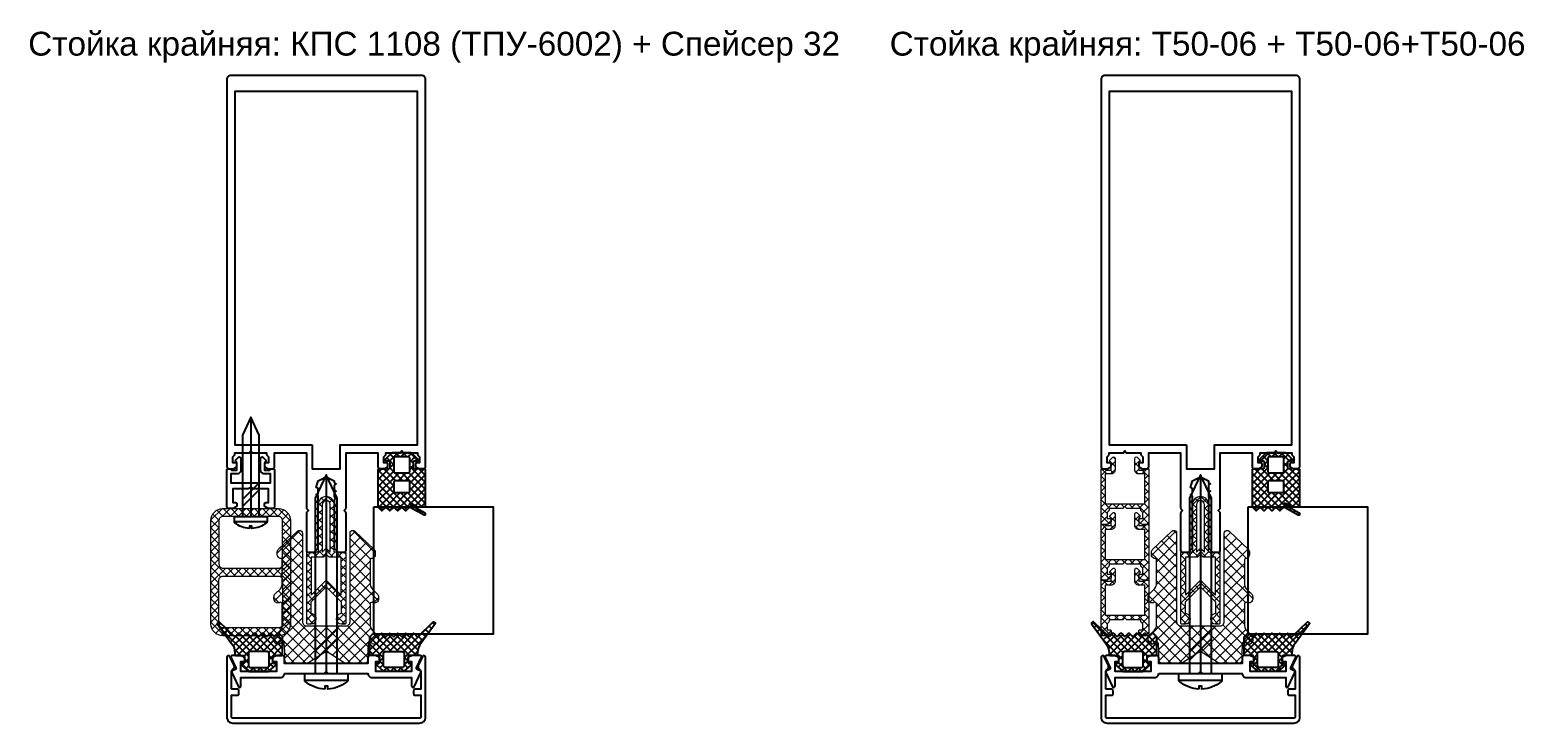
# Model space of a CAD drawing. Header units: millimetres. Extents: x 1744 to 18744, y -2272 to 2782.
# Drawn here: x 7584.1 to 7960.1, y 797.5 to 972 of the extents above; entities that cross this region are included whole.
import ezdxf

# ---------------------------------------------------------------- set-up
doc = ezdxf.new("R2010")
doc.units = ezdxf.units.MM
doc.layers.add('Steklopaket', color=5, linetype='Continuous')
doc.layers.add('подписи', color=7, linetype='Continuous')
doc.layers.add('Уплотнители', color=1, linetype='Continuous', lineweight=20)
doc.layers.add('Штриховка', color=1, linetype='Continuous', lineweight=5)
doc.styles.get("Standard").update_dxf_attribs({"font": 'arial.ttf'})

# ---------------------------------------------------------------- blocks, each defined once
blk = doc.blocks.new('КП45548')
at = {"color": 146, "true_color": 0x105689}
blk.add_lwpolyline([(-25, 21.5, 0.414214), (-24.5, 21), (-23.57, 21, 0.116434), (-23.44, 21.03), (-22.67, 21.42, 0.284079), (-22.5, 21.69), (-22.5, 22.2, 0.414214), (-22.8, 22.5), (-23.5, 22.5), (-23.5, 24), (-23.09, 24.41, 0.198912), (-23, 24.62), (-23, 25), (-19.44, 25, 0.284079), (-19.17, 25.17), (-19, 25.5), (-18.83, 25.17, 0.284079), (-18.56, 25), (-15, 25), (-15, 24.62, 0.198912), (-14.91, 24.41), (-14.5, 24), (-14.5, 22.5), (-15.2, 22.5, 0.414214), (-15.5, 22.2), (-15.5, 21.69, 0.284079), (-15.33, 21.42), (-14.56, 21.03, 0.116434), (-14.43, 21), (-13.5, 21, 0.414214), (-13, 21.5), (-13, 25), (-5, 25), (-5, 11.12, 0.198912), (-4.91, 10.91), (-4.5, 10.5), (-4.91, 10.09, 0.198912), (-5, 9.88), (-5, 0.5, 0.414214), (-4.5, 0), (-3.12, 0, 0.198912), (-2.91, 0.09), (-2.09, 0.91, 0.198912), (-2, 1.12), (-2, 1.46, 0.284079), (-2.17, 1.73), (-2.5, 1.9), (-2.17, 2.07, 0.284079), (-2, 2.34), (-2, 3.26, 0.284079), (-2.17, 3.53), (-2.5, 3.7), (-2.17, 3.87, 0.284079), (-2, 4.14), (-2, 5.06, 0.284079), (-2.17, 5.33), (-2.5, 5.5), (-2.17, 5.67, 0.284079), (-2, 5.94), (-2, 6.86, 0.284079), (-2.17, 7.13), (-2.5, 7.3), (-2.17, 7.47, 0.284079), (-2, 7.74), (-2, 8.66, 0.284079), (-2.17, 8.93), (-2.5, 9.1), (-2.17, 9.27, 0.284079), (-2, 9.54), (-2, 10.46, 0.284079), (-2.17, 10.73), (-2.5, 10.9), (-2.17, 11.07, 0.284079), (-2, 11.34), (-2, 12.26, 0.284079), (-2.17, 12.53), (-2.5, 12.7), (-2.17, 12.87, 0.284079), (-2, 13.14), (-2, 14.06, 0.284079), (-2.17, 14.33), (-2.5, 14.5), (-2.17, 14.67, 0.284079), (-2, 14.94), (-2, 15.86, 0.284079), (-2.17, 16.13), (-2.5, 16.3), (-2, 18), (0, 19), (2, 18), (2, 17.64, 0.284079), (2.17, 17.37), (2.5, 17.2), (2.17, 17.03, 0.284079), (2, 16.76), (2, 15.84, 0.284079), (2.17, 15.57), (2.5, 15.4), (2.17, 15.23, 0.284079), (2, 14.96), (2, 14.04, 0.284079), (2.17, 13.77), (2.5, 13.6), (2.17, 13.43, 0.284079), (2, 13.16), (2, 12.24, 0.284079), (2.17, 11.97), (2.5, 11.8), (2.17, 11.63, 0.284079), (2, 11.36), (2, 10.44, 0.284079), (2.17, 10.17), (2.5, 10), (2.17, 9.83, 0.284079), (2, 9.56), (2, 8.64, 0.284079), (2.17, 8.37), (2.5, 8.2), (2.17, 8.03, 0.284079), (2, 7.76), (2, 6.84, 0.284079), (2.17, 6.57), (2.5, 6.4), (2.17, 6.23, 0.284079), (2, 5.96), (2, 5.04, 0.284079), (2.17, 4.77), (2.5, 4.6), (2.17, 4.43, 0.284079), (2, 4.16), (2, 3.24, 0.284079), (2.17, 2.97), (2.5, 2.8), (2.17, 2.63, 0.284079), (2, 2.36), (2, 1.12, 0.198912), (2.09, 0.91), (2.91, 0.09, 0.198912), (3.12, 0), (4.5, 0, 0.414214), (5, 0.5), (5, 9.88, 0.198912), (4.91, 10.09), (4.5, 10.5), (4.91, 10.91, 0.198912), (5, 11.12), (5, 25), (13, 25), (13, 21.5, 0.414214), (13.5, 21), (14.43, 21, 0.116434), (14.56, 21.03), (15.33, 21.42, 0.284079), (15.5, 21.69), (15.5, 22.2, 0.414214), (15.2, 22.5), (14.5, 22.5), (14.5, 24), (14.91, 24.41, 0.198912), (15, 24.62), (15, 25), (18.56, 25, 0.284079), (18.83, 25.17), (19, 25.5), (19.17, 25.17, 0.284079), (19.44, 25), (23, 25), (23, 24.62, 0.198912), (23.09, 24.41), (23.5, 24), (23.5, 22.5), (22.8, 22.5, 0.414214), (22.5, 22.2), (22.5, 21.69, 0.284079), (22.67, 21.42), (23.44, 21.03, 0.116434), (23.57, 21), (24.5, 21, 0.414214), (25, 21.5), (25, 119, 0.414214), (24, 120), (-24, 120, 0.414214), (-25, 119)], format="xyb", close=True, dxfattribs=at)
blk.add_lwpolyline([(-3.5, 27), (-3.5, 21), (3.5, 21), (3.5, 27), (23, 27), (23, 116), (-23, 116), (-23, 27)], close=True, dxfattribs=at)
blk = doc.blocks.new('ТПУ-6002')
at = {"true_color": 0xafd9aa}
h = blk.add_hatch(dxfattribs=at)
h.set_pattern_fill('ANSI37', color=9, scale=10, angle=180, style=0)
h.set_pattern_definition([(225, (359.6389, 110.4286), (0.8838835, -0.8838835), []), (315, (359.6389, 110.4286), (0.8838835, 0.8838835), [])])
edge = h.paths.add_edge_path(flags=16)
edge.add_line((1.75, -1), (-1.75, -1))
edge.add_arc((-1.75, -1.25), 0.25, 90, 180)
edge.add_line((-2, -1.25), (-2, -4.75))
edge.add_arc((-1.75, -4.75), 0.25, 180, 270)
edge.add_line((-1.75, -5), (1.75, -5))
edge.add_arc((1.75, -4.75), 0.25, 270, 360)
edge.add_line((2, -4.75), (2, -1.25))
edge.add_arc((1.75, -1.25), 0.25, 0, 90)
edge = h.paths.add_edge_path()
edge.add_line((2.37, -12.66), (4.04, -13.57))
edge.add_arc((4.16, -13.35), 0.25, 241.5196, 270)
edge.add_line((4.16, -13.6), (5.75, -13.6))
edge.add_arc((5.75, -13.35), 0.25, 270, 360)
edge.add_line((6, -13.35), (6, -4.25))
edge.add_arc((5.75, -4.25), 0.25, 0, 90)
edge.add_line((5.75, -4), (3.25, -4))
edge.add_arc((3.25, -3.75), 0.25, 180, 270, ccw=False)
edge.add_line((3, -3.75), (3, -2.25))
edge.add_arc((3.25, -2.25), 0.25, 90, 180, ccw=False)
edge.add_line((3.25, -2), (3.9, -2))
edge.add_arc((3.9, -1.75), 0.25, 270, 405.0646)
edge.add_line((4.08, -1.57), (2.57, -0.07))
edge.add_arc((2.4, -0.25), 0.25, 45.0646, 90)
edge.add_line((2.4, 0), (-2.4, 0))
edge.add_arc((-2.4, -0.25), 0.25, 90, 134.9354)
edge.add_line((-2.57, -0.07), (-4.08, -1.57))
edge.add_arc((-3.9, -1.75), 0.25, 134.9354, 270)
edge.add_line((-3.9, -2), (-3.25, -2))
edge.add_arc((-3.25, -2.25), 0.25, 0, 90, ccw=False)
edge.add_line((-3, -2.25), (-3, -3.75))
edge.add_arc((-3.25, -3.75), 0.25, -90, 0, ccw=False)
edge.add_line((-3.25, -4), (-5.75, -4))
edge.add_arc((-5.75, -4.25), 0.25, 90, 180)
edge.add_line((-6, -4.25), (-6, -13.5))
edge.add_arc((-5.75, -13.5), 0.25, 180, 225)
edge.add_line((-5.93, -13.67), (-5.18, -14.42))
edge.add_arc((-5, -14.25), 0.25, 225, 315)
edge.add_line((-4.82, -14.42), (-4.18, -13.78))
edge.add_arc((-4, -13.95), 0.25, 45, 135, ccw=False)
edge.add_line((-3.82, -13.78), (-3.18, -14.42))
edge.add_arc((-3, -14.25), 0.25, 225, 315)
edge.add_line((-2.82, -14.42), (-2.18, -13.78))
edge.add_arc((-2, -13.95), 0.25, 45, 135, ccw=False)
edge.add_line((-1.82, -13.78), (-1.18, -14.42))
edge.add_arc((-1, -14.25), 0.25, 225, 315)
edge.add_line((-0.82, -14.42), (-0.18, -13.78))
edge.add_arc((0, -13.95), 0.25, 45, 135, ccw=False)
edge.add_line((0.18, -13.78), (0.82, -14.42))
edge.add_arc((1, -14.25), 0.25, 225, 315)
edge.add_line((1.18, -14.42), (1.87, -13.73))
edge.add_arc((2.04, -13.91), 0.25, 61.5196, 135, ccw=False)
edge.add_line((2.16, -13.69), (5.63, -15.57))
edge.add_arc((5.75, -15.35), 0.25, 241.5196, 421.5196)
edge.add_line((5.87, -15.13), (2.13, -13.1))
edge.add_arc((2.25, -12.88), 0.25, 61.5196, 241.5196, ccw=False)
edge = h.paths.add_edge_path(flags=16)
edge.add_line((1.75, -7), (-1.75, -7))
edge.add_arc((-1.75, -7.25), 0.25, 90, 180)
edge.add_line((-2, -7.25), (-2, -9.75))
edge.add_arc((-1.75, -9.75), 0.25, 180, 270)
edge.add_line((-1.75, -10), (1.75, -10))
edge.add_arc((1.75, -9.75), 0.25, 270, 360)
edge.add_line((2, -9.75), (2, -7.25))
edge.add_arc((1.75, -7.25), 0.25, 0, 90)
at = {"color": 9, "true_color": 0xafd9aa}
for points in [[(2.37, -12.66), (4.04, -13.57, 0.124913), (4.16, -13.6), (5.75, -13.6, 0.414214), (6, -13.35), (6, -4.25, 0.414214), (5.75, -4), (3.25, -4, -0.414214), (3, -3.75), (3, -2.25, -0.414214), (3.25, -2), (3.9, -2, 0.668587), (4.08, -1.57), (2.57, -0.07, 0.198619), (2.4, 0), (-2.4, 0, 0.198619), (-2.57, -0.07), (-4.08, -1.57, 0.668587), (-3.9, -2), (-3.25, -2, -0.414214), (-3, -2.25), (-3, -3.75, -0.414214), (-3.25, -4), (-5.75, -4, 0.414214), (-6, -4.25), (-6, -13.5, 0.198912), (-5.93, -13.67), (-5.18, -14.42, 0.414214), (-4.82, -14.42), (-4.18, -13.78, -0.414214), (-3.82, -13.78), (-3.18, -14.42, 0.414214), (-2.82, -14.42), (-2.18, -13.78, -0.414214), (-1.82, -13.78), (-1.18, -14.42, 0.414214), (-0.82, -14.42), (-0.18, -13.78, -0.414214), (0.18, -13.78), (0.82, -14.42, 0.414214), (1.18, -14.42), (1.87, -13.73, -0.332076), (2.16, -13.69), (5.63, -15.57, 1), (5.87, -15.13), (2.13, -13.1, -1)], [(1.75, -1), (-1.75, -1, 0.414214), (-2, -1.25), (-2, -4.75, 0.414214), (-1.75, -5), (1.75, -5, 0.414214), (2, -4.75), (2, -1.25, 0.414214)], [(1.75, -7), (-1.75, -7, 0.414214), (-2, -7.25), (-2, -9.75, 0.414214), (-1.75, -10), (1.75, -10, 0.414214), (2, -9.75), (2, -7.25, 0.414214)]]:
    blk.add_lwpolyline(points, format="xyb", close=True, dxfattribs=at)
blk = doc.blocks.new('КПС 917')
blk.add_lwpolyline([(10.5, 1.08), (0.62, 1.08, 0.198912), (0.41, 0.99), (0, 0.58), (-0.41, 0.99, 0.198912), (-0.62, 1.08), (-10.5, 1.08, 0.414214), (-11.5, 2.08), (-21.5, 2.08), (-21.5, 4.28, 0.414214), (-21.8, 4.58), (-21.83, 4.58, 0.291473), (-22.1, 4.41), (-23.77, 0.83, 0.414214), (-23.63, 0.43), (-22.87, 0.08, -0.414214), (-22.73, -0.32), (-23.97, -2.99, 0.548619), (-23.7, -3.42), (-21.57, -3.42, 0.116434), (-21.44, -3.39), (-20.67, -3, 0.284079), (-20.5, -2.73), (-20.5, -2.22, 0.414214), (-20.8, -1.92), (-21.5, -1.92), (-21.5, 0.58), (-12.5, 0.58), (-12.5, -1.92), (-13.2, -1.92, 0.414214), (-13.5, -2.22), (-13.5, -2.73, 0.284079), (-13.33, -3), (-12.56, -3.39, 0.116434), (-12.43, -3.42), (-11, -3.42, 0.414214), (-10.5, -2.92), (-10.5, -1.42), (10.5, -1.42), (10.5, -2.92, 0.414214), (11, -3.42), (12.43, -3.42, 0.116434), (12.56, -3.39), (13.33, -3, 0.284079), (13.5, -2.73), (13.5, -2.22, 0.414214), (13.2, -1.92), (12.5, -1.92), (12.5, 0.58), (21.5, 0.58), (21.5, -1.92), (20.8, -1.92, 0.414214), (20.5, -2.22), (20.5, -2.73, 0.284079), (20.67, -3), (21.44, -3.39, 0.116434), (21.57, -3.42), (23.7, -3.42, 0.548619), (23.97, -2.99), (22.73, -0.32, -0.414214), (22.87, 0.08), (23.63, 0.43, 0.414214), (23.77, 0.83), (22.1, 4.41, 0.291473), (21.83, 4.58), (21.8, 4.58, 0.414214), (21.5, 4.28), (21.5, 2.08), (11.5, 2.08, 0.414214)], format="xyb", close=True)
blk = doc.blocks.new('ТПУ-007ММ')
at = {"true_color": 0xafd9aa}
h = blk.add_hatch(dxfattribs=at)
h.set_pattern_fill('ANSI37', color=9, scale=10, angle=180, style=0)
h.set_pattern_definition([(225, (-3851.0623, 2334.4012), (0.88388348, -0.88388348), []), (315, (-3851.0623, 2334.4012), (0.88388348, 0.88388348), [])])
edge = h.paths.add_edge_path(flags=16)
edge.add_line((2.1, -1), (-2.1, -1))
edge.add_arc((-2.1, -1.5), 0.5, 90, 180)
edge.add_line((-2.6, -1.5), (-2.6, -4.5))
edge.add_arc((-2.1, -4.5), 0.5, 180, 270)
edge.add_line((-2.1, -5), (2.1, -5))
edge.add_arc((2.1, -4.5), 0.5, 270, 360)
edge.add_line((2.6, -4.5), (2.6, -1.5))
edge.add_arc((2.1, -1.5), 0.5, 0, 90)
edge = h.paths.add_edge_path()
edge.add_arc((-3.85, -2.25), 0.25, 0, 90, ccw=False)
edge.add_line((-3.6, -2.25), (-3.6, -3.75))
edge.add_arc((-3.85, -3.75), 0.25, -90, 0, ccw=False)
edge.add_line((-3.85, -4), (-5.75, -4))
edge.add_arc((-5.75, -4.25), 0.25, 90, 180)
edge.add_line((-6, -4.25), (-6, -8.62))
edge.add_arc((-5.8, -8.62), 0.2, 180, 225)
edge.add_line((-5.94, -8.76), (-5.18, -9.53))
edge.add_arc((-5, -9.35), 0.25, 225, 315)
edge.add_line((-4.82, -9.53), (-4.18, -8.88))
edge.add_arc((-4, -9.06), 0.25, 45, 135, ccw=False)
edge.add_line((-3.82, -8.88), (-3.18, -9.53))
edge.add_arc((-3, -9.35), 0.25, 225, 315)
edge.add_line((-2.82, -9.53), (-2.18, -8.88))
edge.add_arc((-2, -9.06), 0.25, 45, 135, ccw=False)
edge.add_line((-1.82, -8.88), (-1.18, -9.53))
edge.add_arc((-1, -9.35), 0.25, 225, 315)
edge.add_line((-0.82, -9.53), (-0.18, -8.88))
edge.add_arc((0, -9.06), 0.25, 45, 135, ccw=False)
edge.add_line((0.18, -8.88), (0.82, -9.53))
edge.add_arc((1, -9.35), 0.25, 225, 315)
edge.add_line((1.18, -9.53), (1.82, -8.88))
edge.add_arc((2, -9.06), 0.25, 45, 135, ccw=False)
edge.add_line((2.18, -8.88), (2.82, -9.53))
edge.add_arc((3, -9.35), 0.25, 225, 315)
edge.add_line((3.18, -9.53), (3.82, -8.88))
edge.add_arc((4, -9.06), 0.25, 45, 135, ccw=False)
edge.add_line((4.18, -8.88), (4.82, -9.53))
edge.add_arc((5, -9.35), 0.25, 225, 315)
edge.add_line((5.18, -9.53), (5.82, -8.88))
edge.add_arc((6, -9.06), 0.25, 45, 135, ccw=False)
edge.add_line((6.18, -8.88), (9.82, -12.42))
edge.add_arc((10, -12.25), 0.25, 225, 315)
edge.add_line((10.18, -12.42), (10.39, -12.21))
edge.add_arc((10.21, -12.04), 0.25, 315, 380.2249)
edge.add_line((10.44, -11.95), (6.8, -7.06))
edge.add_arc((10, -4.67), 4, 180, 216.7605, ccw=False)
edge.add_line((6, -4.67), (6, -4.3))
edge.add_arc((5.7, -4.3), 0.3, 360, 450)
edge.add_line((5.7, -4), (3.85, -4))
edge.add_arc((3.85, -3.75), 0.25, 180, 270, ccw=False)
edge.add_line((3.6, -3.75), (3.6, -2.25))
edge.add_arc((3.85, -2.25), 0.25, 90, 180, ccw=False)
edge.add_line((3.85, -2), (4.1, -2))
edge.add_arc((4.1, -1.75), 0.25, 270, 405.0646)
edge.add_line((4.28, -1.57), (2.57, -0.07))
edge.add_arc((2.4, -0.25), 0.25, 45.0646, 90)
edge.add_line((2.4, 0), (-2.4, 0))
edge.add_arc((-2.4, -0.25), 0.25, 90, 134.9354)
edge.add_line((-2.57, -0.07), (-4.28, -1.57))
edge.add_arc((-4.1, -1.75), 0.25, 134.9354, 270)
edge.add_line((-4.1, -2), (-3.85, -2))
at = {"color": 9, "true_color": 0xafd9aa}
for points in [[(-3.85, -2, -0.414214), (-3.6, -2.25), (-3.6, -3.75, -0.414214), (-3.85, -4), (-5.75, -4, 0.414214), (-6, -4.25), (-6, -8.62, 0.198912), (-5.94, -8.76), (-5.18, -9.53, 0.414214), (-4.82, -9.53), (-4.18, -8.88, -0.414214), (-3.82, -8.88), (-3.18, -9.53, 0.414214), (-2.82, -9.53), (-2.18, -8.88, -0.414214), (-1.82, -8.88), (-1.18, -9.53, 0.414214), (-0.82, -9.53), (-0.18, -8.88, -0.414214), (0.18, -8.88), (0.82, -9.53, 0.414214), (1.18, -9.53), (1.82, -8.88, -0.414214), (2.18, -8.88), (2.82, -9.53, 0.414214), (3.18, -9.53), (3.82, -8.88, -0.414214), (4.18, -8.88), (4.82, -9.53, 0.414214), (5.18, -9.53), (5.82, -8.88, -0.414214), (6.18, -8.88), (9.82, -12.42, 0.414214), (10.18, -12.42), (10.39, -12.21, 0.292538), (10.44, -11.95), (6.8, -7.06, -0.161788), (6, -4.67), (6, -4.3, 0.414214), (5.7, -4), (3.85, -4, -0.414214), (3.6, -3.75), (3.6, -2.25, -0.414214), (3.85, -2), (4.1, -2, 0.668587), (4.28, -1.57), (2.57, -0.07, 0.198619), (2.4, 0), (-2.4, 0, 0.198619), (-2.57, -0.07), (-4.28, -1.57, 0.668587), (-4.1, -2)], [(2.1, -1), (-2.1, -1, 0.414214), (-2.6, -1.5), (-2.6, -4.5, 0.414214), (-2.1, -5), (2.1, -5, 0.414214), (2.6, -4.5), (2.6, -1.5, 0.414214)]]:
    blk.add_lwpolyline(points, format="xyb", close=True, dxfattribs=at)
blk = doc.blocks.new('КП45310')
at = {"color": 0}
blk.add_lwpolyline([(23.8, -4.26), (23.8, -8.78, -0.279739), (23.48, -9.31, 0.401559), (23.17, -10.23), (24.24, -12.52, 0.802585), (25, -12.36), (25, 2.74, 0.414214), (23.5, 4.24), (-23.5, 4.24, 0.414214), (-25, 2.74), (-25, -12.36, 0.802585), (-24.24, -12.52), (-23.17, -10.23, 0.401559), (-23.48, -9.31, -0.279739), (-23.8, -8.78), (-23.8, -4.26), (-22.3, -4.26, 0.414214), (-22, -3.96), (-22, -3.06, 0.414214), (-22.3, -2.76), (-23.8, -2.76), (-23.8, 2.74, -0.414214), (-23.5, 3.04), (23.5, 3.04, -0.414214), (23.8, 2.74), (23.8, -2.76), (22.3, -2.76, 0.414214), (22, -3.06), (22, -3.96, 0.414214), (22.3, -4.26)], format="xyb", close=True, dxfattribs=at)
blk = doc.blocks.new('ВС 5.5х50 А2 DIN7981')
for p, q in [((0, 0), (0, -50)), ((-5.4, -51.69), (5.4, -51.69))]:
    blk.add_line(p, q)
for points in [[(2.75, -50), (2.75, -5.9), (0, 0), (-2.75, -5.9), (-2.75, -50)], [(-2.75, -46.67), (2.75, -41.17), (2.75, -38.88), (-2.75, -44.38)]]:
    blk.add_lwpolyline(points, close=True)
blk.add_lwpolyline([(-0.39, -53.94, -0.161849), (-5.22, -52.08, -0.223888), (-5.4, -51.69), (-5.4, -50), (5.4, -50), (5.4, -51.69, -0.223888), (5.22, -52.08, -0.161849), (0.39, -53.94), (0.39, -53.24), (-0.39, -53.24)], format="xyb", close=True)
blk = doc.blocks.new('Т50-01')
at = {"layer": 'Штриховка', "lineweight": 5}
h = blk.add_hatch(dxfattribs=at)
h.set_pattern_fill('ANSI37', color=256, scale=11.2, angle=90, style=0)
h.set_pattern_definition([(135, (-7160.1142, 3974.9053), (-0.9899495, -0.9899495), []), (225, (-7160.1142, 3974.9053), (0.9899495, -0.9899495), [])])
h.paths.add_polyline_path([(-13.2, -0.7), (-12.5, 0), (-13.2, 0.7), (-13.2, 3.8), (-22.8, 3.8), (-19, 0), (-22.8, -3.8), (-13.2, -3.8)], flags=16)
edge = h.paths.add_edge_path()
edge.add_line((-12, -4.7), (-12, -2.25))
edge.add_arc((-11.75, -2.25), 0.25, 90, 180, ccw=False)
edge.add_line((-11.75, -2), (-5.2, -2))
edge.add_arc((-5, -1.85), 0.25, 216.8699, 323.1301)
edge.add_line((-4.8, -2), (0, -2))
edge.add_arc((0, 0), 2, 270, 450)
edge.add_line((0, 2), (-4.8, 2))
edge.add_arc((-5, 1.85), 0.25, 36.8699, 143.1301)
edge.add_line((-5.2, 2), (-11.75, 2))
edge.add_arc((-11.75, 2.25), 0.25, 180, 270, ccw=False)
edge.add_line((-12, 2.25), (-12, 4.7))
edge.add_arc((-12.3, 4.7), 0.3, 360, 450)
edge.add_line((-12.3, 5), (-29.7, 5))
edge.add_arc((-29.7, 4.7), 0.3, 90, 180)
edge.add_line((-30, 4.7), (-30, 3.75))
edge.add_arc((-28.75, 3.75), 1.25, 180, 350.7182)
edge.add_arc((-27.22, 3.5), 0.3, 90, 170.7182, ccw=False)
edge.add_line((-27.22, 3.8), (-24.5, 3.8))
edge.add_line((-24.5, 3.8), (-20.7, 0))
edge.add_line((-20.7, 0), (-24.5, -3.8))
edge.add_line((-24.5, -3.8), (-27.22, -3.8))
edge.add_arc((-27.22, -3.5), 0.3, 189.2818, 270, ccw=False)
edge.add_arc((-28.75, -3.75), 1.25, 9.2818, 180)
edge.add_line((-30, -3.75), (-30, -4.7))
edge.add_arc((-29.7, -4.7), 0.3, 180, 270)
edge.add_line((-29.7, -5), (-12.3, -5))
edge.add_arc((-12.3, -4.7), 0.3, 270, 360)
edge = h.paths.add_edge_path(flags=16)
edge.add_line((-11, 0), (-12, -1))
edge.add_line((-12, -1), (0, -1))
edge.add_arc((0, 0), 1, 270, 450)
edge.add_line((0, 1), (-12, 1))
edge.add_line((-12, 1), (-11, 0))
at = {"layer": 'Уплотнители'}
for points in [[(-12, -4.7), (-12, -2.25, -0.414214), (-11.75, -2), (-5.2, -2, 0.5), (-4.8, -2), (0, -2, 1), (0, 2), (-4.8, 2, 0.5), (-5.2, 2), (-11.75, 2, -0.414214), (-12, 2.25), (-12, 4.7, 0.414214), (-12.3, 5), (-29.7, 5, 0.414214), (-30, 4.7), (-30, 3.75, 0.922113), (-27.52, 3.55, -0.367523), (-27.22, 3.8), (-24.5, 3.8), (-20.7, 0), (-24.5, -3.8), (-27.22, -3.8, -0.367523), (-27.52, -3.55, 0.922113), (-30, -3.75), (-30, -4.7, 0.414214), (-29.7, -5), (-12.3, -5, 0.414214)], [(-11, 0), (-12, -1), (0, -1, 1), (0, 1), (-12, 1), (-11, 0)]]:
    blk.add_lwpolyline(points, format="xyb", close=True, dxfattribs=at)
blk.add_lwpolyline([(-13.2, -0.7), (-12.5, 0), (-13.2, 0.7), (-13.2, 3.8), (-22.8, 3.8), (-19, 0), (-22.8, -3.8), (-13.2, -3.8)], close=True, dxfattribs=at)
blk = doc.blocks.new('Adifoam 530.120')
at = {"layer": 'Штриховка', "lineweight": 5}
h = blk.add_hatch(dxfattribs=at)
h.set_pattern_fill('ANSI37', color=256, scale=16, style=0)
h.set_pattern_definition([(45, (-11689.9974, 3718.6571), (-1.41421356, 1.41421356), []), (135, (-11689.9974, 3718.6571), (-1.41421356, -1.41421356), [])])
h.paths.add_polyline_path([(-6.69, 0, -0.118476), (-6.86, -0.7), (-9.17, -4.23, 0.146126), (-9.5, -5.32), (-9.5, -9.2), (-9.5, -9.45, 0.414214), (-8.5, -10.45), (-6.41, -10.45), (-4.5, -10.55, -0.590779), (-4.19, -11.18), (-4.38, -11.44, 0.668179), (-3.67, -13.15), (-3.1, -13.15, 0.198912), (-2.4, -12.86), (-1.08, -11.54, -0.198912), (-0.02, -11.1), (5.51, -11.1, -0.668179), (5.8, -11.78, 0.52914), (6.73, -13.15), (7.29, -13.15, 0.198912), (8, -12.86), (9.32, -11.54, -0.198912), (10.38, -11.1), (16.58, -11.1, -0.501863), (16.96, -11.61, 0.342328), (17.92, -12.35), (18.49, -12.35, 0.212691), (19.23, -12.02), (23.82, -7.18, 0.185206), (24, -6.71, 0.418456), (23.3, -6), (1, -6, -0.414214), (0, -5), (0, 0)])
h.paths.add_polyline_path([(-6.41, 10.45), (-8.5, 10.45, 0.414214), (-9.5, 9.45), (-9.5, 9.2), (-9.5, 5.32, 0.146126), (-9.17, 4.23), (-6.86, 0.7, -0.118476), (-6.69, 0), (0, 0), (0, 5, -0.414214), (1, 6), (23.3, 6, 0.414214), (24, 6.7, 0.202658), (23.79, 7.21), (19.19, 12.06, 0.198912), (18.49, 12.35), (17.91, 12.35, 0.339591), (16.96, 11.61, -0.501863), (16.58, 11.1), (10.38, 11.1, -0.198912), (9.32, 11.54), (8, 12.86, 0.198912), (7.29, 13.15), (6.73, 13.15, 0.52914), (5.8, 11.78, -0.668179), (5.51, 11.1), (-0.02, 11.1, -0.198912), (-1.08, 11.54), (-2.4, 12.86, 0.198912), (-3.1, 13.15), (-3.67, 13.15, 0.668179), (-4.38, 11.44), (-4.19, 11.18, -0.590779), (-4.5, 10.55)])
at = {"layer": 'Уплотнители'}
blk.add_lwpolyline([(24, -6.71, -0.198912), (23.79, -7.21), (19.19, -12.06, -0.198912), (18.49, -12.35), (17.92, -12.35, -0.342328), (16.96, -11.61, 0.501863), (16.58, -11.1), (10.38, -11.1, 0.198912), (9.32, -11.54), (8, -12.86, -0.198912), (7.29, -13.15), (6.73, -13.15, -0.52914), (5.8, -11.78, 0.668179), (5.51, -11.1), (-0.02, -11.1, 0.198912), (-1.08, -11.54), (-2.4, -12.86, -0.198912), (-3.1, -13.15), (-3.67, -13.15, -0.668179), (-4.38, -11.44), (-4.19, -11.18, 0.590779), (-4.5, -10.55), (-6.41, -10.45), (-8.5, -10.45, -0.414214), (-9.5, -9.45), (-9.5, -9.2), (-9.5, -5.32, -0.146126), (-9.17, -4.23), (-6.86, -0.7, 0.240325), (-6.86, 0.7), (-9.17, 4.23, -0.146126), (-9.5, 5.32), (-9.5, 9.2), (-9.5, 9.45, -0.414214), (-8.5, 10.45), (-6.41, 10.45), (-4.5, 10.55, 0.590779), (-4.19, 11.18), (-4.38, 11.44, -0.668179), (-3.67, 13.15), (-3.1, 13.15, -0.198912), (-2.4, 12.86), (-1.08, 11.54, 0.198912), (-0.02, 11.1), (5.51, 11.1, 0.668179), (5.8, 11.78, -0.52914), (6.73, 13.15), (7.29, 13.15, -0.198912), (8, 12.86), (9.32, 11.54, 0.198912), (10.38, 11.1), (16.58, 11.1, 0.501863), (16.96, 11.61, -0.342328), (17.92, 12.35), (18.49, 12.35, -0.198912), (19.19, 12.06), (23.79, 7.21, -0.198912), (24, 6.71), (24, 6.7, -0.414214), (23.3, 6), (1, 6, 0.414214), (0, 5), (0, 0), (0, -5, 0.414214), (1, -6), (23.3, -6, -0.414214), (24, -6.7)], format="xyb", dxfattribs=at)
blk = doc.blocks.new('КПС 1108')
blk.add_lwpolyline([(5.7, -3.5), (5.1, -3.5, -0.414214), (4.8, -3.2), (3.5, -3.2), (3.5, -4.99, 0.198912), (3.59, -5.2), (3.71, -5.33, -0.414214), (3.71, -5.75), (3.06, -6.4, -0.668179), (2.5, -6.17), (2.5, -3.2, -0.414214), (3.5, -2.2), (5, -2.2), (5, 0), (-5, 0), (-5, -2.2), (-3.5, -2.2, -0.414214), (-2.5, -3.2), (-2.5, -6.17, -0.668179), (-3.06, -6.4), (-3.71, -5.75, -0.414214), (-3.71, -5.33), (-3.59, -5.2, 0.198912), (-3.5, -4.99), (-3.5, -3.2), (-4.8, -3.2, -0.414214), (-5.1, -3.5), (-5.7, -3.5, -0.414214), (-6, -3.2), (-6, 6, -0.414214), (-5.5, 6.5), (-4.57, 6.5, -0.116434), (-4.44, 6.47), (-3.67, 6.08, -0.284079), (-3.5, 5.81), (-3.5, 5.3, -0.414214), (-3.8, 5), (-4.5, 5), (-4.5, 1.5), (-0.62, 1.5, -0.198912), (-0.41, 1.41), (0, 1), (0.41, 1.41, -0.198912), (0.62, 1.5), (4.5, 1.5), (4.5, 5), (3.8, 5, -0.414214), (3.5, 5.3), (3.5, 5.81, -0.284079), (3.67, 6.08), (4.44, 6.47, -0.116434), (4.57, 6.5), (5.5, 6.5, -0.414214), (6, 6), (6, -3.2, -0.414214)], format="xyb", close=True)
blk = doc.blocks.new('speyser32')
for points in [[(20, 29), (20, 3, -0.414214), (17, 0), (3, 0, -0.414214), (0, 3), (0, 29, -0.414214), (3, 32), (17, 32, -0.414214)], [(17, 30), (3, 30, 0.414214), (2, 29), (2, 18, 0.414214), (3, 17), (17, 17, 0.414214), (18, 18), (18, 29, 0.414214)], [(18, 14), (18, 3, -0.414214), (17, 2), (3, 2, -0.414214), (2, 3), (2, 14, -0.414214), (3, 15), (17, 15, -0.414214)]]:
    blk.add_lwpolyline(points, format="xyb", close=True)
blk = doc.blocks.new('Спейсер 32')
at = {"layer": 'Штриховка', "lineweight": 5}
h = blk.add_hatch(dxfattribs=at)
h.set_pattern_fill('ANSI37', color=256, scale=11.2, angle=90, style=0)
h.set_pattern_definition([(135, (-7577.3057, 3664.8835), (-0.9899495, -0.9899495), []), (225, (-7577.3057, 3664.8835), (0.9899495, -0.9899495), [])])
edge = h.paths.add_edge_path()
edge.add_line((3, 10), (29, 10))
edge.add_arc((29, 7), 3, 0, 90, ccw=False)
edge.add_line((32, 7), (32, -7))
edge.add_arc((29, -7), 3, -90, 0, ccw=False)
edge.add_line((29, -10), (3, -10))
edge.add_arc((3, -7), 3, 180, 270, ccw=False)
edge.add_line((0, -7), (0, 7))
edge.add_arc((3, 7), 3, 90, 180, ccw=False)
edge = h.paths.add_edge_path(flags=16)
edge.add_line((2, 7), (2, -7))
edge.add_arc((3, -7), 1, 180, 270)
edge.add_line((3, -8), (14, -8))
edge.add_arc((14, -7), 1, 270, 360)
edge.add_line((15, -7), (15, 7))
edge.add_arc((14, 7), 1, 360, 450)
edge.add_line((14, 8), (3, 8))
edge.add_arc((3, 7), 1, 90, 180)
edge = h.paths.add_edge_path(flags=16)
edge.add_line((18, 8), (29, 8))
edge.add_arc((29, 7), 1, 0, 90, ccw=False)
edge.add_line((30, 7), (30, -7))
edge.add_arc((29, -7), 1, -90, 0, ccw=False)
edge.add_line((29, -8), (18, -8))
edge.add_arc((18, -7), 1, 180, 270, ccw=False)
edge.add_line((17, -7), (17, 7))
edge.add_arc((18, 7), 1, 90, 180, ccw=False)
at = {"layer": 'Уплотнители', "rotation": 90}
blk.add_blockref('speyser32', (32, -10), dxfattribs=at)
blk = doc.blocks.new('ВС 4.2х25 А2 DIN7981')
for p, q in [((0, 25), (0, 0)), ((-4.12, -1.29), (4.12, -1.29))]:
    blk.add_line(p, q)
for points in [[(2.1, 0), (2.1, 20.5), (0, 25), (-2.1, 20.5), (-2.1, 0)], [(-2.1, 2.54), (2.1, 6.74), (2.1, 8.49), (-2.1, 4.29)]]:
    blk.add_lwpolyline(points, close=True)
blk.add_lwpolyline([(-0.3, -3.01, -0.161849), (-3.98, -1.58, -0.223888), (-4.12, -1.29), (-4.12, 0), (4.12, 0), (4.12, -1.29, -0.223888), (3.98, -1.58, -0.161849), (0.3, -3.01), (0.3, -2.47), (-0.3, -2.47)], format="xyb", close=True)
blk = doc.blocks.new('Т50-06')
at = {"layer": 'Штриховка', "lineweight": 5}
h = blk.add_hatch(dxfattribs=at)
h.set_pattern_fill('ANSI37', color=256, scale=11.2, angle=90, style=0)
h.set_pattern_definition([(135, (-11417.5478, 3829.3933), (-0.9899495, -0.9899495), []), (225, (-11417.5478, 3829.3933), (0.9899495, -0.9899495), [])])
edge = h.paths.add_edge_path()
edge.add_line((2.81, 0), (3.22, -0.41))
edge.add_arc((3.01, -0.62), 0.3, 0, 45, ccw=False)
edge.add_line((3.31, -0.62), (3.31, -4))
edge.add_line((3.31, -4), (3.68, -4))
edge.add_arc((3.68, -4.3), 0.3, 45, 90, ccw=False)
edge.add_line((3.9, -4.09), (4.31, -4.5))
edge.add_line((4.31, -4.5), (5.81, -4.5))
edge.add_line((5.81, -4.5), (5.81, -3.8))
edge.add_arc((6.11, -3.8), 0.3, 90, 180, ccw=False)
edge.add_line((6.11, -3.5), (6.62, -3.5))
edge.add_arc((6.62, -3.8), 0.3, 26.5651, 90, ccw=False)
edge.add_line((6.89, -3.67), (7.28, -4.44))
edge.add_arc((7.01, -4.57), 0.3, 0, 26.5651, ccw=False)
edge.add_line((7.31, -4.57), (7.31, -6))
edge.add_line((7.31, -6), (-6.69, -6))
edge.add_line((-6.69, -6), (-6.69, -5.1))
edge.add_arc((-6.39, -5.1), 0.3, 90, 180, ccw=False)
edge.add_line((-6.39, -4.8), (-6.39, -3.5))
edge.add_line((-6.39, -3.5), (-8.29, -3.5))
edge.add_line((-8.29, -3.5), (-8.5, -3.71))
edge.add_arc((-8.72, -3.5), 0.3, 225, 315, ccw=False)
edge.add_line((-8.93, -3.71), (-9.6, -3.04))
edge.add_arc((-9.37, -2.82), 0.317, 90, 225, ccw=False)
edge.add_line((-9.37, -2.5), (-6.39, -2.5))
edge.add_arc((-6.39, -3.5), 1, 0, 90, ccw=False)
edge.add_line((-5.39, -3.5), (-5.39, -5))
edge.add_line((-5.39, -5), (2.11, -5))
edge.add_line((2.11, -5), (2.11, 5))
edge.add_line((2.11, 5), (-5.39, 5))
edge.add_line((-5.39, 5), (-5.39, 3.5))
edge.add_arc((-6.39, 3.5), 1, -90, 0, ccw=False)
edge.add_line((-6.39, 2.5), (-9.37, 2.5))
edge.add_arc((-9.37, 2.82), 0.317, 135, 270, ccw=False)
edge.add_line((-9.6, 3.04), (-8.93, 3.71))
edge.add_arc((-8.72, 3.5), 0.3, 45, 135, ccw=False)
edge.add_line((-8.5, 3.71), (-8.29, 3.5))
edge.add_line((-8.29, 3.5), (-6.39, 3.5))
edge.add_line((-6.39, 3.5), (-6.39, 4.8))
edge.add_arc((-6.39, 5.1), 0.3, 180, 270, ccw=False)
edge.add_line((-6.69, 5.1), (-6.69, 6))
edge.add_line((-6.69, 6), (7.31, 6))
edge.add_line((7.31, 6), (7.31, 4.57))
edge.add_arc((7.01, 4.57), 0.3, -26.5651, 0, ccw=False)
edge.add_line((7.28, 4.44), (6.89, 3.67))
edge.add_arc((6.62, 3.8), 0.3, 270, 333.4349, ccw=False)
edge.add_line((6.62, 3.5), (6.11, 3.5))
edge.add_arc((6.11, 3.8), 0.3, 180, 270, ccw=False)
edge.add_line((5.81, 3.8), (5.81, 4.5))
edge.add_line((5.81, 4.5), (4.31, 4.5))
edge.add_line((4.31, 4.5), (3.9, 4.09))
edge.add_arc((3.68, 4.3), 0.3, 270, 315, ccw=False)
edge.add_line((3.68, 4), (3.31, 4))
edge.add_line((3.31, 4), (3.31, 0.62))
edge.add_arc((3.01, 0.62), 0.3, 315, 360, ccw=False)
edge.add_line((3.22, 0.41), (2.81, 0))
at = {"layer": 'Уплотнители'}
blk.add_lwpolyline([(2.81, 0), (3.22, -0.41, -0.198912), (3.31, -0.62), (3.31, -4), (3.68, -4, -0.198912), (3.9, -4.09), (4.31, -4.5), (5.81, -4.5), (5.81, -3.8, -0.414214), (6.11, -3.5), (6.62, -3.5, -0.284079), (6.89, -3.67), (7.28, -4.44, -0.116434), (7.31, -4.57), (7.31, -6), (-6.69, -6), (-6.69, -5.1, -0.414214), (-6.39, -4.8), (-6.39, -3.5), (-8.29, -3.5), (-8.5, -3.71, -0.414214), (-8.93, -3.71), (-9.6, -3.04, -0.668179), (-9.37, -2.5), (-6.39, -2.5, -0.414214), (-5.39, -3.5), (-5.39, -5), (2.11, -5), (2.11, 5), (-5.39, 5), (-5.39, 3.5, -0.414214), (-6.39, 2.5), (-9.37, 2.5, -0.668179), (-9.6, 3.04), (-8.93, 3.71, -0.414214), (-8.5, 3.71), (-8.29, 3.5), (-6.39, 3.5), (-6.39, 4.8, -0.414214), (-6.69, 5.1), (-6.69, 6), (7.31, 6), (7.31, 4.57, -0.116434), (7.28, 4.44), (6.89, 3.67, -0.284079), (6.62, 3.5), (6.11, 3.5, -0.414214), (5.81, 3.8), (5.81, 4.5), (4.31, 4.5), (3.9, 4.09, -0.198912), (3.68, 4), (3.31, 4), (3.31, 0.62, -0.198912), (3.22, 0.41), (2.81, 0)], format="xyb", dxfattribs=at)

msp = doc.modelspace()

# ---------------------------------------------------------------- linework, layer by layer
at = {"layer": 'Steklopaket'}
for points in [[(7670.64, 851.894), (7700.64, 851.894), (7700.64, 819.894), (7670.64, 819.894)], [(7890.64, 851.894), (7920.64, 851.894), (7920.64, 819.894), (7890.64, 819.894)]]:
    msp.add_lwpolyline(points, close=True, dxfattribs=at)

# ---------------------------------------------------------------- block references
for name, p in [('КП45548', (7658.64, 840.494)), ('КП45548', (7878.64, 840.494)), ('ВС 4.2х25 А2 DIN7981', (7639.64, 849.494)), ('ТПУ-6002', (7677.64, 865.494)), ('ТПУ-6002', (7897.64, 865.494)), ('ВС 5.5х50 А2 DIN7981', (7658.64, 859.993)), ('ВС 5.5х50 А2 DIN7981', (7878.64, 859.993))]:
    msp.add_blockref(name, p)
for name, p, rotation in [('КПС 1108', (7639.64, 857.994), 180), ('Т50-06', (7859.64, 854.802), 270), ('Т50-01', (7658.64, 852.494), 90), ('Т50-01', (7878.64, 852.494), 90), ('Спейсер 32', (7639.64, 851.494), 270), ('Т50-06', (7859.64, 840.802), 270), ('Adifoam 530.120', (7658.64, 821.993), 90), ('Adifoam 530.120', (7878.64, 821.993), 90), ('Т50-06', (7859.64, 826.802), 270), ('ТПУ-007ММ', (7641.64, 810.494), 180), ('ТПУ-007ММ', (7861.64, 810.494), 180), ('КП45310', (7658.64, 801.738), 180), ('КПС 917', (7658.64, 811.075), 180), ('КП45310', (7878.64, 801.738), 180), ('КПС 917', (7878.64, 811.075), 180)]:
    msp.add_blockref(name, p, dxfattribs=dict(rotation=rotation))
at = {"xscale": -1, "rotation": 180}
for p in [(7675.64, 810.494), (7895.64, 810.494)]:
    msp.add_blockref('ТПУ-007ММ', p, dxfattribs=at)

# ---------------------------------------------------------------- texts
at = {"layer": 'подписи'}
for s, p in [('Стойка крайняя: КПС 1108 (ТПУ-6002) + Спейсер 32', (7583.64, 965.494)), ('Стойка крайняя: Т50-06 + Т50-06+Т50-06', (7800.429, 965.494))]:
    msp.add_text(s, height=6, dxfattribs=at).set_placement(p)

doc.saveas('drawing.dxf')
